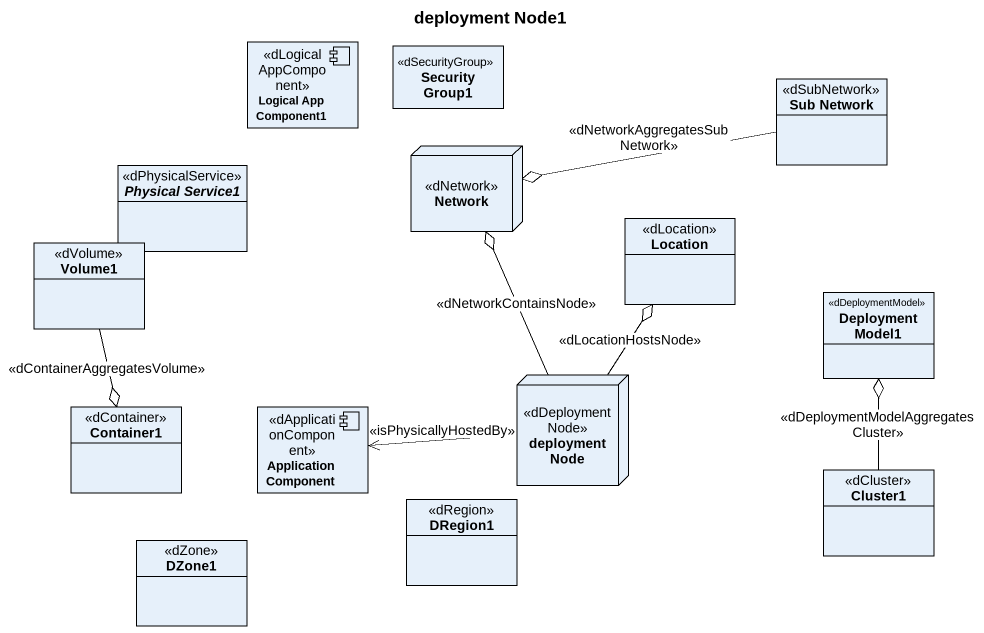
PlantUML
@startuml
title deployment Node1
allowmixing
hide circle
hide empty members
component "Logical App Component1" as Logical_App_Component1 <<dLogicalAppComponent>>
class "Security Group1" as Security_Group1 <<dSecurityGroup>>
class "Sub Network" as Sub_Network <<dSubNetwork>>
node "Network" as Network_ <<dNetwork>>
interface "Physical Service1" as Physical_Service1 <<dPhysicalService>>
class Volume1 <<dVolume>>
class Location <<dLocation>>
class "Deployment Model1" as Deployment_Model1 <<dDeploymentModel>>
class Container1 <<dContainer>>
component "Application Component" as Application_Component <<dApplicationComponent>>
node "deployment Node" as deployment_Node <<dDeploymentNode>>
class Cluster1 <<dCluster>>
class DZone1 <<dZone>>
class DRegion1 <<dRegion>>
Sub_Network -left-o Network_ : <<dNetworkAggregatesSubNetwork>>
Volume1 --o Container1 : <<dContainerAggregatesVolume>>
deployment_Node -up-o Network_ : <<dNetworkContainsNode>>
deployment_Node -up-o Location : <<dLocationHostsNode>>
deployment_Node -left-> Application_Component : <<isPhysicallyHostedBy>>
Cluster1 -up-o Deployment_Model1 : <<dDeploymentModelAggregatesCluster>>
@enduml
